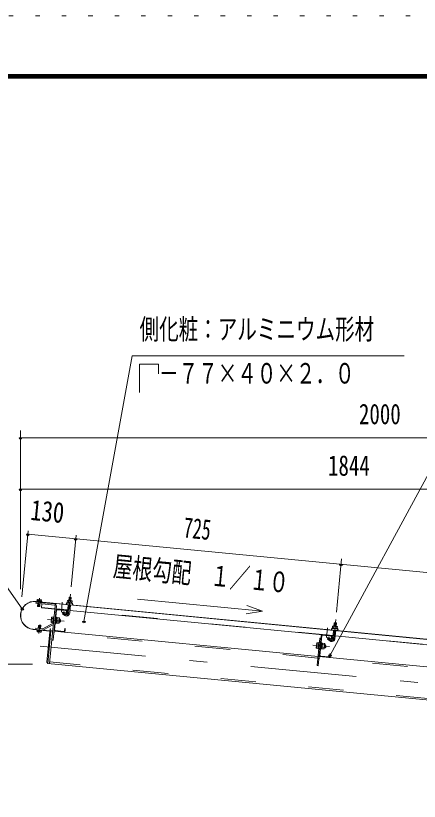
# Model space of a CAD drawing. Units: millimetres, scale not verified. Extents: x -25853 to 25864, y -10500 to 10500.
# Drawn here: x 16010 to 18756, y 5162 to 10500 of the extents above; entities that cross this region are included whole.
import ezdxf
from ezdxf.enums import TextEntityAlignment as Align

# ---------------------------------------------------------------- set-up
doc = ezdxf.new("R2010")
doc.units = ezdxf.units.MM
doc.header["$LTSCALE"] = 60
for name, pattern in [('USER2', [10, 4, -6]), ('USER3', [24, 12, -5, 2, -5]), ('USER4', [3, 0.5, -2.5])]:
    doc.linetypes.add(name, pattern=pattern)
for name, color, linetype, lineweight in [('0-6_2-02BOLD', 7, 'Continuous', 18), ('0-7_2-12HIDDEN', 3, 'USER2', 18), ('0-8_2-22CENTER', 3, 'USER3', 18), ('0-9_2-42THIN', 4, 'Continuous', 18), ('0-A_2-52DIM', 3, 'Continuous', 18), ('0-C_F-F1PAPER', 5, 'Continuous', 18), ('0-D_F-E_J_ADD', 5, 'USER4', 18)]:
    doc.layers.add(name, color=color, linetype=linetype, lineweight=lineweight)
doc.styles.add('ＭＳ ゴシック', font='')
doc.styles.get('ＭＳ ゴシック').set_extended_font_data('MS Gothic')

msp = doc.modelspace()

# ---------------------------------------------------------------- linework, layer by layer
at = {"layer": '0-6_2-02BOLD'}
for p, q in [((20070.89, 6141.83), (16147.28, 6519.63)), ((16161.47, 6518.26), (16161.12, 6514.65)), ((16162.25, 6523.45), (16163.09, 6532.15)), ((16176.06, 6513.21), (16176.4, 6516.82)), ((16176.62, 6522.08), (16177.45, 6530.78)), ((16188.49, 6512.01), (16188.85, 6515.62)), ((16188.72, 6514.38), (20070.77, 6140.58)), ((16368.75, 6512.36), (16369.97, 6525.11)), ((16387.75, 6546.8), (16372.82, 6548.23)), ((16386.13, 6523.56), (16384.9, 6510.81)), ((16173.58, 6487.21), (16175.3, 6505.24)), ((16278.83, 6490.26), (16241.1, 6098.44)), ((16278.82, 6490.25), (16267.77, 6375.47)), ((16288.01, 6460.37), (16275.16, 6326.98)), ((16364.42, 6461.05), (16284.79, 6468.71)), ((16351.1, 6458.31), (16292.37, 6463.97)), ((16362.61, 6442.23), (16367.9, 6497.13)), ((16380.24, 6468.85), (16365.31, 6470.29)), ((16382.83, 6495.69), (16377.54, 6440.78)), ((18168.58, 6287.32), (16379.35, 6459.61)), ((16274.43, 6444.59), (16282.39, 6443.83)), ((16327.69, 6436.62), (16343.56, 6425.3)), ((16354.7, 6453.94), (16353.07, 6437.02)), ((16265.42, 6371.94), (16195.34, 6334.38)), ((16199.12, 6327.32), (16266.63, 6363.51)), ((16264.65, 6384.74), (16252.7, 6385.9)), ((16254.5, 6404.57), (16266.45, 6403.42)), ((16284.98, 6387.19), (16290.44, 6391.69)), ((16290.92, 6396.66), (16285.46, 6392.17)), ((16303.98, 6380.96), (16289.54, 6382.35)), ((16291.34, 6401.02), (16305.78, 6399.64)), ((16310.63, 6379.7), (16312.54, 6399.6)), ((18176.97, 6374.51), (18191.91, 6373.08)), ((16241.53, 6319.43), (16129.05, 6330.25)), ((16129.17, 6331.5), (16241.65, 6320.67)), ((16163.04, 6322.95), (16162.22, 6314.25)), ((16176.58, 6312.89), (16177.41, 6321.58)), ((16270.41, 6319.4), (18066.61, 6146.45)), ((16278.76, 6322.62), (16337.49, 6316.96)), ((18166.77, 6268.5), (18172.05, 6323.4)), ((18172.9, 6338.64), (18174.13, 6351.39)), ((18186.98, 6321.97), (18181.7, 6267.06)), ((18190.29, 6349.83), (18189.06, 6337.08)), ((18078.59, 6270.87), (18086.55, 6270.1)), ((18079.32, 6153.26), (18092.16, 6286.64)), ((18096.53, 6290.24), (18155.25, 6284.58)), ((18184.4, 6295.12), (18169.47, 6296.57)), ((19972.73, 6113.6), (18183.51, 6285.89)), ((18056.86, 6212.17), (18068.81, 6211.02)), ((18070.61, 6229.7), (18058.66, 6230.85)), ((18087.58, 6197.29), (18083.59, 6197.67)), ((18092.72, 6198.56), (18087.74, 6199.04)), ((18089.14, 6213.46), (18094.6, 6217.96)), ((18095.07, 6222.94), (18089.62, 6218.44)), ((18093.69, 6208.62), (18108.14, 6207.23)), ((18109.93, 6225.91), (18095.49, 6227.3)), ((18096.39, 6236.64), (18110.84, 6235.25)), ((18116.7, 6225.88), (18111.73, 6226.36)), ((18074.57, 6145.68), (19870.76, 5972.73)), ((18141.64, 6143.24), (18082.92, 6148.89))]:
    msp.add_line(p, q, dxfattribs=at)
for points in [[(16147.4, 6520.87), (16263.62, 6509.68), (16263.5, 6508.44)], [(16275.1, 6503.67), (16148.68, 6515.84), (16147.91, 6507.88), (16274.33, 6495.71)], [(16182.58, 6531.56), (16158.19, 6533.89), (16155.9, 6532.84), (16155.07, 6524.14)], [(16182.58, 6531.56), (16184.64, 6530.1), (16183.81, 6521.4)], [(16392.99, 6510.03), (16394.21, 6522.78), (16392.17, 6524.23), (16364.18, 6526.93), (16361.89, 6525.89), (16360.66, 6513.15)], [(16370.71, 6526.31), (16372.82, 6548.23), (16374.18, 6549.36), (16386.62, 6548.16), (16387.75, 6546.8), (16385.64, 6524.86)], [(16160.36, 6506.68), (16158.65, 6488.64), (16160.9, 6485.92), (16170.86, 6484.96), (16173.58, 6487.21), (16158.65, 6488.64)], [(16276.72, 6468.36), (16185.14, 6477.17), (16187.73, 6504.05)], [(16286.79, 6489.49), (16264.42, 6257.19), (16256.46, 6257.95)], [(16267.35, 6412.76), (16255.4, 6413.92), (16253.38, 6411.08), (16250.36, 6379.73), (16251.8, 6376.56), (16263.75, 6375.41)], [(16267.49, 6372.55), (16263.52, 6372.93), (16267.59, 6415.24), (16271.57, 6414.86)], [(16279.44, 6371.4), (16283.42, 6371.02), (16287.5, 6413.32), (16283.52, 6413.7)], [(16287.33, 6411.58), (16292.31, 6411.1), (16288.57, 6372.28), (16283.59, 6372.75)], [(16288.64, 6373.01), (16303.08, 6371.62), (16305.1, 6374.45), (16308.12, 6405.81), (16306.68, 6408.97), (16292.24, 6410.36)], [(16352.27, 6437.51), (16336.4, 6448.83), (16327.69, 6436.62)], [(16353.07, 6437.02), (16357.05, 6436.64), (16358.68, 6453.56)], [(16178.99, 6335.11), (16181.01, 6356.4), (16166.09, 6357.82), (16164.05, 6336.55)], [(16166.09, 6357.82), (16168.81, 6360.07), (16178.76, 6359.12), (16181.01, 6356.4)], [(16307.57, 6400.08), (16312.54, 6399.6), (16315.92, 6395.51), (16314.72, 6383.07), (16310.63, 6379.7), (16305.66, 6380.18)], [(18197.14, 6336.31), (18198.37, 6349.06), (18196.32, 6350.52), (18168.33, 6353.21), (18166.04, 6352.17), (18164.82, 6339.42)], [(18174.86, 6352.58), (18176.97, 6374.51), (18178.34, 6375.64), (18190.78, 6374.44), (18191.91, 6373.08), (18189.79, 6351.14)], [(16192.5, 6333.81), (16146.65, 6338.22), (16145.88, 6330.25), (16191.73, 6325.84)], [(16184.6, 6320.9), (16183.77, 6312.2), (16181.46, 6311.15), (16157.08, 6313.48), (16155.03, 6314.94), (16155.85, 6323.64)], [(16250.01, 6321.37), (16241.83, 6314.62), (16221.91, 6107.82), (16228.66, 6099.64), (20031.57, 5733.46)], [(16228.66, 6099.64), (16250.01, 6321.37), (16262.45, 6320.17)], [(16244.38, 6322.91), (16245.46, 6334.11), (16246.7, 6334), (16245.62, 6322.8)], [(16341.86, 6320.56), (16343.48, 6337.48), (16347.47, 6337.1), (16345.84, 6320.18)], [(18088.18, 6287.02), (18068.58, 6083.47), (18060.62, 6084.23), (18078.59, 6270.87)], [(18156.43, 6263.79), (18140.55, 6275.11), (18131.84, 6262.9), (18147.72, 6251.58)], [(18158.85, 6280.22), (18157.22, 6263.3), (18161.21, 6262.91), (18162.84, 6279.83)], [(18067.91, 6201.68), (18055.95, 6202.84), (18054.51, 6206), (18057.53, 6237.36), (18059.55, 6240.19), (18071.51, 6239.04)], [(18075.73, 6241.13), (18071.74, 6241.51), (18067.67, 6199.21), (18071.65, 6198.82)], [(18087.58, 6197.29), (18091.66, 6239.59), (18087.67, 6239.98)], [(18091.48, 6237.85), (18096.46, 6237.37), (18092.72, 6198.56)], [(18110.84, 6235.25), (18112.28, 6232.08), (18109.26, 6200.73), (18107.24, 6197.89), (18092.8, 6199.29)], [(18109.81, 6206.45), (18114.78, 6205.97), (18116.7, 6225.88), (18120.08, 6221.79), (18118.88, 6209.34), (18114.78, 6205.97)], [(18149.99, 6146.45), (18151.62, 6163.37), (18147.63, 6163.75), (18146.01, 6146.84)]]:
    msp.add_lwpolyline(points, dxfattribs=at)
for points in [[(16185, 6521.29), (16184.61, 6517.3), (16153.5, 6520.27), (16153.88, 6524.25)], [(16356.92, 6513.5), (16356.53, 6509.53), (16396.35, 6505.69), (16396.73, 6509.67)], [(16186.16, 6324.77), (16185.78, 6320.79), (16154.67, 6323.75), (16155.05, 6327.73)], [(18161.07, 6339.78), (18200.89, 6335.94), (18200.5, 6331.96), (18160.69, 6335.8)]]:
    msp.add_lwpolyline(points, close=True, dxfattribs=at)
for centre, radius, start, end in [((16138.23, 6425.56), 95.75, 84.49997, 264.49997), ((16138.23, 6425.56), 94.5, 84.49997, 264.49997), ((16159.06, 6527.98), 5.79, 46.00594, 84.55217), ((16168.37, 6511.54), 21.27, 64.72084, 104.38129), ((16180.61, 6525.93), 5.79, 84.55217, 123.0836), ((16365.36, 6519.6), 7.19, 50.11574, 110.11574), ((16375.59, 6498.84), 26.87, 66.91203, 102.08795), ((16389.61, 6517.26), 7.19, 58.88425, 118.88425), ((16273.85, 6490.73), 5, 354.49998, 84.49997), ((16273.85, 6490.73), 13, 354.49998, 84.49997), ((16291.99, 6459.98), 8, 84.4973, 174.4973), ((16291.99, 6459.98), 4, 84.4973, 174.4973), ((16350.72, 6454.32), 8, 354.50143, 84.50122), ((16358.54, 6504.31), 5, 84.4998, 264.4998), ((16393.38, 6500.95), 5, 264.50061, 84.50061), ((16260.37, 6408.72), 7.19, 174.49905, 215.22588), ((16356.08, 6442.85), 21.56, 234.5, 354.5), ((16350.72, 6454.32), 4, 354.5092, 84.50122), ((16356.08, 6442.85), 6.57, 234.5, 354.5), ((16257.68, 6380.7), 7.19, 133.77223, 174.49905), ((16277.89, 6392.9), 26.15, 153.47365, 195.52446), ((16263.29, 6375.9), 4.5, 298.20261, 313.75566), ((16298.11, 6376.81), 7.19, 354.49905, 35.22588), ((16280.59, 6392.64), 26.15, 333.47365, 15.52446), ((16300.81, 6404.83), 7.19, 313.77223, 354.49905), ((18169.51, 6345.87), 7.19, 50.11574, 110.11574), ((18179.75, 6325.12), 26.87, 66.91203, 102.08795), ((16159.06, 6319.11), 5.79, 264.55217, 303.0836), ((16171.3, 6333.5), 21.27, 244.72084, 284.38129), ((16180.6, 6317.05), 5.79, 226.00594, 264.55217), ((16192.98, 6338.78), 13, 264.49997, 298.1879), ((16192.98, 6338.78), 5, 264.49997, 298.18448), ((16241.89, 6323.15), 3.75, 264.49997, 354.49997), ((16241.89, 6323.15), 2.5, 264.49997, 354.49997), ((16279.14, 6326.6), 8, 174.4973, 264.48845), ((16279.14, 6326.6), 4, 174.4973, 264.48845), ((16337.87, 6320.94), 8, 264.49953, 354.50208), ((16337.87, 6320.94), 4, 264.49953, 354.5092), ((18162.7, 6330.59), 5, 84.4998, 264.4998), ((18193.76, 6343.54), 7.19, 58.88425, 118.88425), ((18197.54, 6327.23), 5, 264.50061, 84.50061), ((18096.14, 6286.26), 8, 84.4973, 174.4973), ((18096.14, 6286.26), 4, 84.4973, 174.4973), ((18160.23, 6269.13), 21.56, 234.5, 354.5), ((18154.87, 6280.6), 4, 354.5092, 84.50122), ((18154.87, 6280.6), 8, 354.50143, 84.50122), ((18160.23, 6269.13), 6.57, 234.5, 354.5), ((18061.83, 6206.98), 7.19, 133.77223, 174.49905), ((18082.05, 6219.17), 26.15, 153.47365, 195.52446), ((18064.53, 6235), 7.19, 174.49905, 215.22588), ((18084.74, 6218.91), 26.15, 333.47365, 15.52446), ((18102.27, 6203.08), 7.19, 354.49905, 35.22588), ((18104.96, 6231.1), 7.19, 313.77223, 354.49905), ((18083.3, 6152.87), 8, 174.4973, 264.48845), ((18083.3, 6152.87), 4, 174.4973, 264.48845), ((18142.03, 6147.22), 8, 264.49953, 354.50208), ((18142.03, 6147.22), 4, 264.49953, 354.5092)]:
    msp.add_arc(centre, radius, start, end, dxfattribs=at)
at = {"layer": '0-7_2-12HIDDEN'}
for p, q in [((16276.83, 6469.6), (16185.26, 6478.42)), ((16364.54, 6462.29), (16284.91, 6469.95)), ((18168.69, 6288.57), (16379.47, 6460.85)), ((18065.6, 6136), (16269.4, 6308.95)), ((19972.85, 6114.85), (18183.63, 6287.13)), ((20032.57, 5743.91), (16242.11, 6108.89)), ((19869.75, 5962.27), (18073.56, 6135.23))]:
    msp.add_line(p, q, dxfattribs=at)
at = {"layer": '0-8_2-22CENTER'}
for p, q in [((16382.48, 6570.31), (16370.08, 6441.51)), ((16165.58, 6482.7), (16171.41, 6543.16)), ((16320.54, 6448.69), (16326.91, 6514.89)), ((16347.92, 6431.41), (16324, 6448.46)), ((16174.08, 6362.33), (16168.26, 6301.88)), ((16226.98, 6397.8), (16340.2, 6386.89)), ((18174.23, 6267.78), (18186.63, 6396.58)), ((18124.69, 6274.97), (18131.06, 6341.16)), ((18128.16, 6274.74), (18152.07, 6257.68)), ((16177.12, 6216.49), (20042.24, 5844.33)), ((18144.36, 6213.17), (18031.14, 6224.08))]:
    msp.add_line(p, q, dxfattribs=at)
for centre in [(16356.08, 6442.85), (18160.23, 6269.13)]:
    msp.add_arc(centre, 14.06, 234.5, 354.5, dxfattribs=at)
at = {"layer": '0-9_2-42THIN'}
for p, q in [((16163.47, 6518.07), (16163.12, 6514.45)), ((16174.07, 6513.4), (16174.42, 6517.01)), ((16374.18, 6549.36), (16371.95, 6526.19)), ((16384.4, 6524.98), (16386.63, 6548.16)), ((16162.36, 6506.49), (16160.45, 6486.46)), ((16171.4, 6485.41), (16173.31, 6505.43)), ((16364.87, 6465.64), (16366.56, 6470.17)), ((16366.56, 6470.17), (16369.14, 6497.01)), ((16166.05, 6336.35), (16168.26, 6359.63)), ((16179.21, 6358.58), (16176.99, 6335.3)), ((16305.9, 6382.67), (16313.36, 6381.95)), ((16314.8, 6396.88), (16307.33, 6397.6)), ((18178.34, 6375.64), (18176.11, 6352.46)), ((18188.55, 6351.26), (18190.78, 6374.44)), ((18110.05, 6208.94), (18117.51, 6208.22)), ((18118.95, 6223.15), (18111.49, 6223.87))]:
    msp.add_line(p, q, dxfattribs=at)
for points in [[(16381.58, 6495.81), (16379, 6468.97), (16379.8, 6464.2)], [(18169.02, 6291.92), (18170.71, 6296.44), (18173.3, 6323.28)], [(18185.74, 6322.09), (18183.15, 6295.25), (18183.95, 6290.48)]]:
    msp.add_lwpolyline(points, dxfattribs=at)
at = {"layer": '0-A_2-52DIM'}
for p, q in [((19252.54, 8189.93), (18148.67, 6156.37)), ((16042.55, 6603.74), (16042.55, 7682.47)), ((16052.55, 7632.46), (16032.55, 7632.46)), ((16042.55, 7632.46), (21042.54, 7632.46)), ((16052.55, 7282.46), (16032.55, 7282.46)), ((21042.54, 7282.47), (16042.55, 7282.47)), ((16094.92, 7000.9), (16051.7, 6551.99)), ((16102.63, 6977.09), (16082.63, 6977.09)), ((16092.63, 6977.09), (20026.93, 6598.25)), ((16387.27, 6620.08), (16420.91, 6969.51)), ((16428.62, 6945.7), (16408.62, 6945.7)), ((18191.42, 6446.36), (18226.37, 6809.3)), ((18232.78, 6771.97), (18212.78, 6771.97)), ((17688.29, 6454.21), (16838.71, 6536.01)), ((16064.5, 6470.46), (16044.5, 6470.46)), ((17688.29, 6454.21), (17582.92, 6493.61)), ((17577.33, 6435.64), (17688.29, 6454.21)), ((16484, 6384.25), (16464, 6384.25)), ((18158.67, 6156.37), (18138.67, 6156.37)), ((16124.17, 6094.92), (14565.05, 6094.92))]:
    msp.add_line(p, q, dxfattribs=at)
for points in [[(16474, 6384.25), (16802.55, 8189.93), (18652.55, 8189.93)], [(16981.33, 8066.98), (16981.33, 8131.37), (16852.55, 8131.37), (16852.55, 7939.93)], [(16054.5, 6470.46), (15402.54, 7394.93), (12802.55, 7394.93)]]:
    msp.add_lwpolyline(points, dxfattribs=at)
for centre in [(16042.55, 7632.46), (16042.55, 7282.46), (16092.63, 6977.09), (16418.62, 6945.7), (18222.78, 6771.97), (16054.5, 6470.46), (16474, 6384.25), (18148.67, 6156.37)]:
    msp.add_arc(centre, 10, 180, 0, dxfattribs=at)
at = {"layer": '0-C_F-F1PAPER'}
for points in [[(25363.96, -10000), (25363.96, 10100), (-3336.04, 10100), (-3336.04, -10000)], [(25361.45, -9997.5), (25361.45, 10097.5), (-3333.54, 10097.5), (-3333.54, -9997.5)], [(25358.96, -9995), (-3331.04, -9995), (-3331.04, 10095), (25358.96, 10095)], [(25356.46, -9992.5), (25356.46, 10092.5), (-3328.54, 10092.5), (-3328.54, -9992.5)], [(25353.96, -9990), (-3326.04, -9990), (-3326.04, 10090), (25353.96, 10090)], [(25351.46, -9987.5), (25351.46, 10087.5), (-3323.54, 10087.5), (-3323.54, -9987.5)], [(25348.95, -9985), (-3321.04, -9985), (-3321.04, 10085), (25348.95, 10085)], [(25346.46, -9982.5), (25346.46, 10082.5), (-3318.54, 10082.5), (-3318.54, -9982.5)], [(25343.96, -9980), (25343.96, 10080), (-3316.04, 10080), (-3316.04, -9980)], [(25341.46, -9977.5), (25341.46, 10077.5), (-3313.54, 10077.5), (-3313.54, -9977.5)], [(25338.96, -9975), (-3311.04, -9975), (-3311.04, 10075), (25338.96, 10075)]]:
    msp.add_lwpolyline(points, close=True, dxfattribs=at)
at = {"layer": '0-D_F-E_J_ADD'}
msp.add_lwpolyline([(25863.96, -10500), (-3836.04, -10500), (-3836.04, 10500), (25863.96, 10500)], close=True, dxfattribs=at)

# ---------------------------------------------------------------- texts
at = {"layer": '0-A_2-52DIM', "color": 7, "style": 'ＭＳ ゴシック'}
for s, width, p in [('側化粧：アルミニウム形材', 0.7, (16852.55, 8258.93)), ('\u3000－７７×４０×２．０', 0.7, (16852.55, 7958.93)), ('2000', 0.75, (18345.02, 7682.46)), ('1844', 0.75, (18134.49, 7332.46))]:
    msp.add_text(s, height=139.3, dxfattribs=dict(at, width=width)).set_placement(p, align=Align.BOTTOM_LEFT)
for s, width, p in [('130', 0.8, (16102.4, 7032.9)), ('725', 0.65, (17142.91, 6913.63)), ('屋根勾配\u3000１／１０', 0.7, (16664.3, 6651.14))]:
    msp.add_text(s, height=139.3, rotation=354.5, dxfattribs=dict(at, width=width)).set_placement(p, align=Align.BOTTOM_LEFT)

doc.saveas('drawing.dxf')
